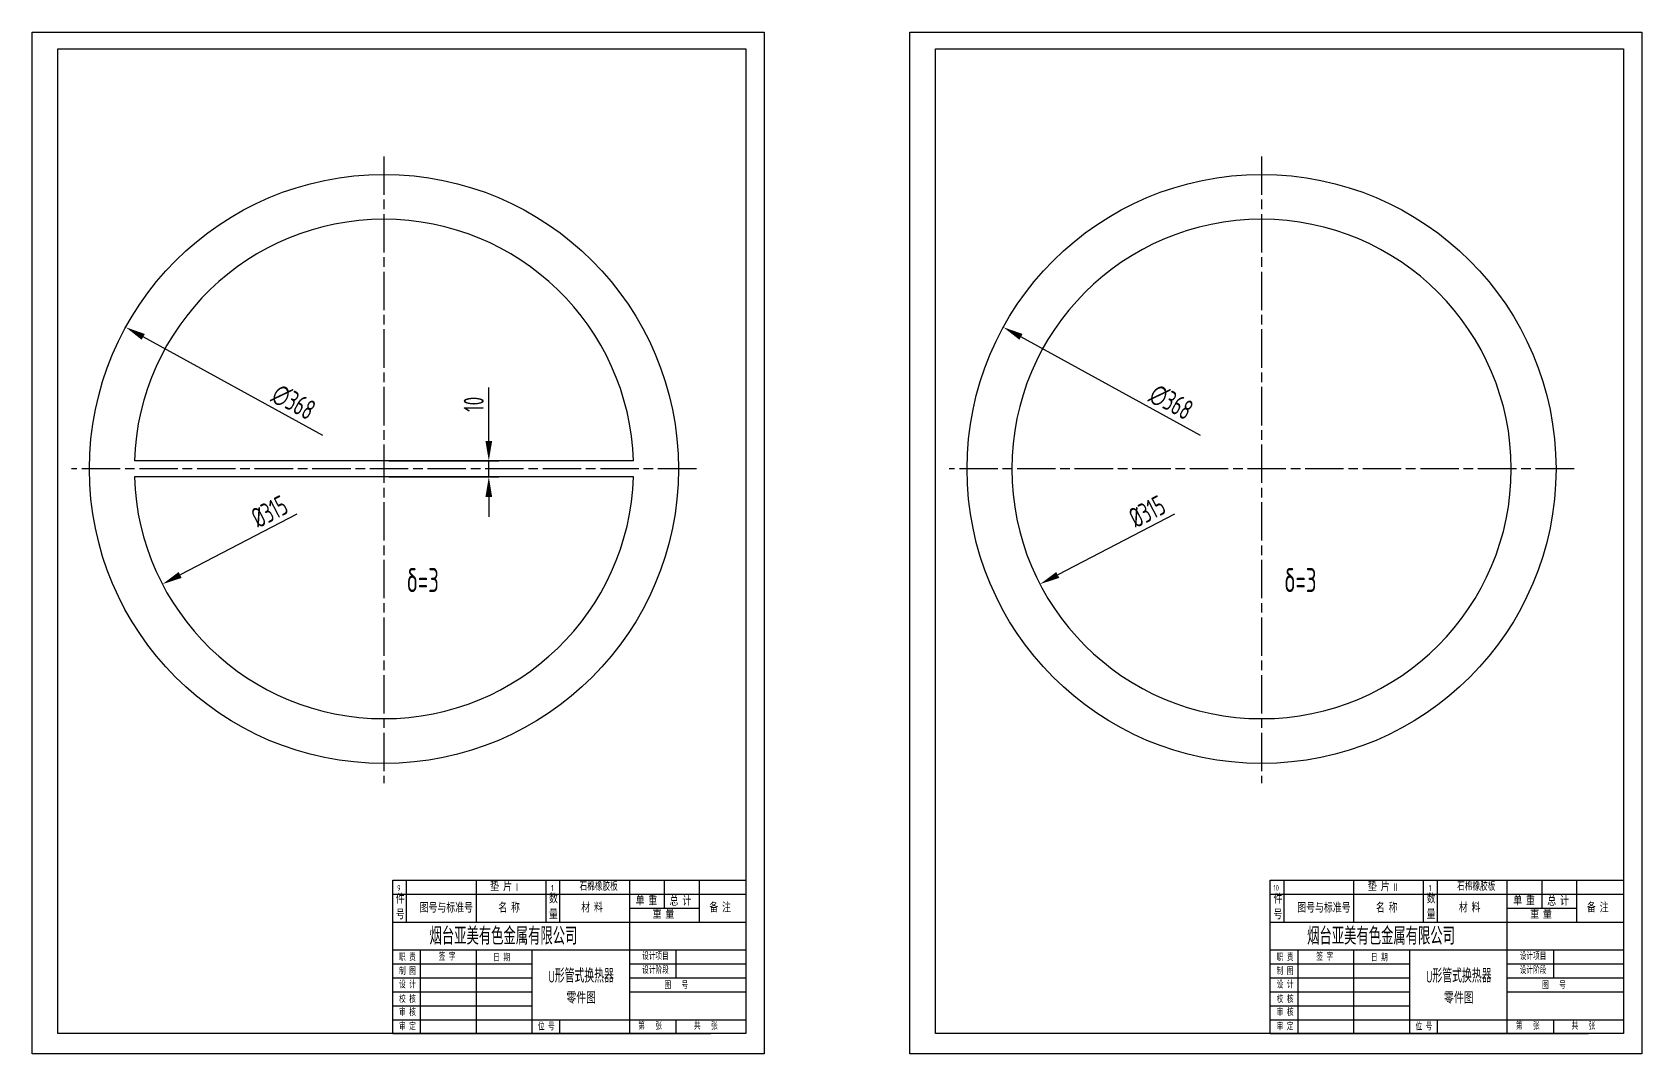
# Model space of a CAD drawing. Extents: x 1875 to 8428, y 2369 to 7964.
# Drawn here: x 7422 to 8428, y 3416 to 4054 of the extents above; entities that cross this region are included whole.
import ezdxf

# ---------------------------------------------------------------- set-up
doc = ezdxf.new("R2010")
doc.units = 0
doc.linetypes.add('ACAD_ISO08W100', pattern=[36, 24, -3, 6, -3])
doc.layers.get('DEFPOINTS').update_dxf_attribs({"linetype": 'CONTINUOUS'})
for name, color, linetype in [('中心线', 1, 'ACAD_ISO08W100'), ('实线', 6, 'CONTINUOUS'), ('文本', 4, 'CONTINUOUS'), ('标注', 3, 'CONTINUOUS')]:
    doc.layers.add(name, color=color, linetype=linetype)
doc.styles.get("Standard").update_dxf_attribs({"font": 'isocp.shx', "width": 0.707, "bigfont": 'hztxt.shx'})
doc.dimstyles.new('ISO-25', dxfattribs={"dimtxt": 2.5, "dimasz": 2.5, "dimexe": 1.25, "dimexo": 0.625, "dimtad": 1, "dimtxsty": 'STANDARD', "dimcen": 2.5, "dimazin": 3, "dimtfac": 1, "dimtmove": 0, "dimatfit": 3})

# ---------------------------------------------------------------- blocks, each defined once
blk = doc.blocks.new('*D76')
at = {"layer": 'DEFPOINTS', "color": 0}
for p in [(7780.5, 3853), (7503.7, 3709.1)]:
    blk.add_point(p, dxfattribs=at)
at = {"layer": '标注', "color": 3}
blk.add_line((7587.7, 3752.8), (7514.8, 3714.9), dxfattribs=at)
blk.add_solid([(7513.8, 3716.7), (7515.7, 3713), (7503.7, 3709.1)], dxfattribs=at)
at = {"layer": '标注', "color": 4, "insert": (7570.6, 3754.5), "char_height": 12.5, "attachment_point": 5, "rotation": 27.4755}
blk.add_mtext('%%c315', dxfattribs=at)
blk = doc.blocks.new('*D77')
at = {"layer": 'DEFPOINTS', "color": 0}
for p in [(7480.8, 3869.6), (7803.3, 3692.5)]:
    blk.add_point(p, dxfattribs=at)
at = {"layer": '标注', "color": 3}
blk.add_line((7603.9, 3802), (7491.7, 3863.6), dxfattribs=at)
blk.add_solid([(7492.7, 3865.4), (7490.7, 3861.8), (7480.8, 3869.6)], dxfattribs=at)
at = {"layer": '标注', "color": 4, "insert": (7585.6, 3822.8), "char_height": 12.5, "attachment_point": 5, "rotation": 331.2284}
blk.add_mtext('∅368', dxfattribs=at)
blk = doc.blocks.new('*D78')
at = {"layer": 'DEFPOINTS', "color": 0}
for p in [(7642.1, 3786.1), (7707.6, 3786.1), (7642.1, 3776.1)]:
    blk.add_point(p, dxfattribs=at)
at = {"layer": '标注', "color": 3}
for p, q in [((7707.6, 3798.6), (7707.6, 3831.9)), ((7645.2, 3786.1), (7713.8, 3786.1)), ((7707.6, 3776.1), (7707.6, 3786.1)), ((7645.2, 3776.1), (7713.8, 3776.1)), ((7707.6, 3763.6), (7707.6, 3751.1))]:
    blk.add_line(p, q, dxfattribs=at)
for points in [[(7705.5, 3798.6), (7709.7, 3798.6), (7707.6, 3786.1)], [(7705.5, 3763.6), (7709.7, 3763.6), (7707.6, 3776.1)]]:
    blk.add_solid(points, dxfattribs=at)
at = {"layer": '标注', "color": 4, "insert": (7698.2, 3821.5), "char_height": 12.5, "attachment_point": 5, "rotation": 90}
blk.add_mtext('10', dxfattribs=at)
blk = doc.blocks.new('*D79')
at = {"layer": 'DEFPOINTS', "color": 0}
for p in [(8328.8, 3853), (8052, 3709.1)]:
    blk.add_point(p, dxfattribs=at)
at = {"layer": '标注', "color": 3}
blk.add_line((8136, 3752.8), (8063.1, 3714.9), dxfattribs=at)
blk.add_solid([(8062.1, 3716.7), (8064, 3713), (8052, 3709.1)], dxfattribs=at)
at = {"layer": '标注', "color": 4, "insert": (8118.9, 3754.5), "char_height": 12.5, "attachment_point": 5, "rotation": 27.4755}
blk.add_mtext('%%c315', dxfattribs=at)
blk = doc.blocks.new('*D80')
at = {"layer": 'DEFPOINTS', "color": 0}
for p in [(8029.1, 3869.6), (8351.7, 3692.5)]:
    blk.add_point(p, dxfattribs=at)
at = {"layer": '标注', "color": 3}
blk.add_line((8152.2, 3802), (8040.1, 3863.6), dxfattribs=at)
blk.add_solid([(8041.1, 3865.4), (8039.1, 3861.8), (8029.1, 3869.6)], dxfattribs=at)
at = {"layer": '标注', "color": 4, "insert": (8133.9, 3822.8), "char_height": 12.5, "attachment_point": 5, "rotation": 331.2284}
blk.add_mtext('∅368', dxfattribs=at)

msp = doc.modelspace()

# ---------------------------------------------------------------- linework, layer by layer
at = {"layer": '中心线'}
for p, q in [((7642.065, 3976.314), (7642.065, 3584.676)), ((8190.385, 3976.314), (8190.385, 3584.676)), ((7837.313, 3781.066), (7446.816, 3781.066)), ((8385.633, 3781.066), (7995.136, 3781.066))]:
    msp.add_line(p, q, dxfattribs=at)
at = {"layer": '实线'}
for p, q in [((7797.985, 3786.066), (7486.145, 3786.066)), ((7797.985, 3776.066), (7486.145, 3776.066))]:
    msp.add_line(p, q, dxfattribs=at)
for centre in [(7642.065, 3781.066), (8190.385, 3781.066)]:
    msp.add_circle(centre, 184, dxfattribs=at)
for centre, start, end in [((7642.065, 3781.066), 1.836718, 178.163282), ((8190.385, 3781.066), 0, 180), ((7642.065, 3781.066), 181.836718, 358.163282), ((8190.385, 3781.066), 180, 0)]:
    msp.add_arc(centre, 156, start, end, dxfattribs=at)
at = {"layer": '标注'}
for p, q in [((7647.56, 3428.296), (7647.56, 3524.096)), ((7647.56, 3524.096), (7868.191, 3524.096)), ((7647.56, 3524.096), (7868.191, 3524.096)), ((7656.269, 3497.969), (7656.269, 3524.096)), ((7699.814, 3497.969), (7699.814, 3524.096)), ((7743.36, 3497.969), (7743.36, 3524.096)), ((7752.069, 3497.969), (7752.069, 3524.096)), ((7795.615, 3480.551), (7795.615, 3524.096)), ((7817.388, 3506.678), (7817.388, 3524.096)), ((7839.16, 3497.969), (7839.16, 3524.096)), ((8195.88, 3428.296), (8195.88, 3524.096)), ((8195.88, 3524.096), (8416.511, 3524.096)), ((8195.88, 3524.096), (8416.511, 3524.096)), ((8204.589, 3497.969), (8204.589, 3524.096)), ((8248.134, 3497.969), (8248.134, 3524.096)), ((8291.68, 3497.969), (8291.68, 3524.096)), ((8300.389, 3497.969), (8300.389, 3524.096)), ((8343.935, 3480.551), (8343.935, 3524.096)), ((8365.708, 3506.678), (8365.708, 3524.096)), ((8387.48, 3497.969), (8387.48, 3524.096)), ((7647.56, 3515.387), (7868.191, 3515.387)), ((8195.88, 3515.387), (8416.511, 3515.387)), ((7795.615, 3506.678), (7839.16, 3506.678)), ((8343.935, 3506.678), (8387.48, 3506.678)), ((7647.56, 3497.969), (7868.191, 3497.969)), ((8195.88, 3497.969), (8416.511, 3497.969)), ((7647.56, 3428.296), (7647.56, 3480.551)), ((7647.56, 3428.296), (7647.56, 3480.551)), ((7647.56, 3480.551), (7868.191, 3480.551)), ((7664.978, 3428.296), (7664.978, 3480.551)), ((7699.814, 3428.296), (7699.814, 3480.551)), ((7734.651, 3428.296), (7734.651, 3480.551)), ((7795.615, 3428.296), (7795.615, 3480.551)), ((7824.645, 3463.133), (7824.645, 3480.551)), ((8195.88, 3428.296), (8195.88, 3480.551)), ((8195.88, 3428.296), (8195.88, 3480.551)), ((8195.88, 3480.551), (8416.511, 3480.551)), ((8213.298, 3428.296), (8213.298, 3480.551)), ((8248.134, 3428.296), (8248.134, 3480.551)), ((8282.971, 3428.296), (8282.971, 3480.551)), ((8343.935, 3428.296), (8343.935, 3480.551)), ((8372.965, 3463.133), (8372.965, 3480.551)), ((7647.56, 3471.842), (7734.651, 3471.842)), ((7795.615, 3471.842), (7868.191, 3471.842)), ((8195.88, 3471.842), (8282.971, 3471.842)), ((8343.935, 3471.842), (8416.511, 3471.842)), ((7647.56, 3463.133), (7734.651, 3463.133)), ((7795.615, 3463.133), (7868.191, 3463.133)), ((8195.88, 3463.133), (8282.971, 3463.133)), ((8343.935, 3463.133), (8416.511, 3463.133)), ((7647.56, 3454.424), (7734.651, 3454.424)), ((7795.615, 3454.424), (7868.191, 3454.424)), ((8195.88, 3454.424), (8282.971, 3454.424)), ((8343.935, 3454.424), (8416.511, 3454.424)), ((7647.56, 3445.714), (7734.651, 3445.714)), ((8195.88, 3445.714), (8282.971, 3445.714)), ((7647.56, 3437.005), (7868.191, 3437.005)), ((7752.069, 3428.296), (7752.069, 3437.005)), ((7824.645, 3428.296), (7824.645, 3437.005)), ((8195.88, 3437.005), (8416.511, 3437.005)), ((8300.389, 3428.296), (8300.389, 3437.005)), ((8372.965, 3428.296), (8372.965, 3437.005)), ((7647.56, 3428.296), (7846.418, 3428.296)), ((8195.88, 3428.296), (8394.738, 3428.296))]:
    msp.add_line(p, q, dxfattribs=at)
for points in [[(7422.319, 4053.942), (7879.659, 4053.942), (7879.659, 3415.687), (7422.319, 3415.687)], [(7970.639, 4053.942), (8427.979, 4053.942), (8427.979, 3415.687), (7970.639, 3415.687)], [(7438.375, 4043.625), (7868.191, 4043.625), (7868.191, 3428.296), (7438.375, 3428.296)], [(7986.695, 4043.625), (8416.511, 4043.625), (8416.511, 3428.296), (7986.695, 3428.296)]]:
    msp.add_lwpolyline(points, close=True, dxfattribs=at)

# ---------------------------------------------------------------- texts
at = {"layer": '文本'}
for s, insert, char_height, width, attachment_point in [('9', (7650.322, 3521.123), 3.629, 11.67825, 1), ('垫 片 {\\H0.8333x;I}', (7708.382, 3523.284), 6, 181.11171, 1), ('1', (7746.573, 3521.25), 4, 21.38125, 1), ('石棉橡胶板', (7764.283, 3522.599), 5, 89.92699, 1), ('10', (8197.864, 3521.123), 3.6288, 11.67825, 1), ('垫 片 {\\H0.8333x;II}', (8256.702, 3523.284), 6, 181.11171, 1), ('1', (8294.893, 3521.25), 4, 21.38125, 1), ('石棉橡胶板', (8312.603, 3522.599), 5, 89.92699, 1), ('件\\P号', (7649.55, 3515.273), 5.806, 7.95157, 1), ('图号与标准号', (7664.431, 3509.717), 5.8061, 42.28311, 1), ('名 称', (7713.553, 3509.761), 5.8061, 59.49103, 1), ('数\\P量', (7745.226, 3515.479), 5.806, 7.95157, 1), ('材 料', (7765.385, 3509.862), 5.8061, 59.49103, 1), ('单 重', (7799.342, 3514.217), 5.8061, 59.49103, 1), ('总 计', (7820.593, 3513.986), 5.8061, 59.49103, 1), ('备 注', (7845.399, 3509.862), 5.8061, 59.49103, 1), ('件\\P号', (8197.87, 3515.273), 5.806, 7.95157, 1), ('图号与标准号', (8212.751, 3509.717), 5.8061, 42.28311, 1), ('名 称', (8261.873, 3509.761), 5.8061, 59.49103, 1), ('数\\P量', (8293.546, 3515.479), 5.806, 7.95157, 1), ('材 料', (8313.705, 3509.862), 5.8061, 59.49103, 1), ('单 重', (8347.662, 3514.217), 5.8061, 59.49103, 1), ('总 计', (8368.913, 3513.986), 5.8061, 59.49103, 1), ('备 注', (8393.719, 3509.862), 5.8061, 59.49103, 1), ('重 量', (7809.968, 3505.905), 5.8061, 59.49103, 1), ('重 量', (8358.288, 3505.905), 5.8061, 59.49103, 1), ('烟台亚美有色金属有限公司', (7670.567, 3494.735), 10.8864, 148.05504, 1), ('烟台亚美有色金属有限公司', (8218.887, 3494.735), 10.8864, 148.05504, 1), ('职 责', (7651.534, 3478.052), 4.3546, 28.30187, 1), ('制 图', (7651.534, 3469.409), 4.3546, 28.30187, 1), ('签 字', (7676.298, 3478.447), 4.3546, 23.63471, 1), ('日 期', (7710.402, 3477.885), 4.3546, 23.91607, 1), ('{\\H0.8267x;U}形管式换热器\\P{\\H0.8333x;零件图}', (7765.328, 3468.889), 8.70912, 58.39624, 2), ('设计项目', (7803.409, 3478.78), 4.3546, 29.0304, 1), ('设计阶段', (7803.409, 3470.071), 4.3546, 29.0304, 1), ('职 责', (8199.854, 3478.052), 4.3546, 28.30187, 1), ('制 图', (8199.854, 3469.409), 4.3546, 28.30187, 1), ('签 字', (8224.618, 3478.447), 4.3546, 23.63471, 1), ('日 期', (8258.722, 3477.885), 4.3546, 23.91607, 1), ('{\\H0.8267x;U}形管式换热器\\P{\\H0.8333x;零件图}', (8313.648, 3468.889), 8.70912, 58.39624, 2), ('设计项目', (8351.729, 3478.78), 4.3546, 29.0304, 1), ('设计阶段', (8351.729, 3470.071), 4.3546, 29.0304, 1), ('设 计', (7651.534, 3460.986), 4.3546, 28.30187, 1), ('图   号', (7817.348, 3460.634), 4.3546, 59.49103, 1), ('设 计', (8199.854, 3460.986), 4.3546, 28.30187, 1), ('图   号', (8365.668, 3460.634), 4.3546, 59.49103, 1), ('校 核', (7651.534, 3451.899), 4.3546, 28.30187, 1), ('校 核', (8199.854, 3451.899), 4.3546, 28.30187, 1), ('审 核', (7651.534, 3443.699), 4.3546, 28.30187, 1), ('审 核', (8199.854, 3443.699), 4.3546, 28.30187, 1), ('审 定', (7651.534, 3434.833), 4.3546, 28.30187, 1), ('位 号', (7738.276, 3434.818), 4.3546, 16.2908, 1), ('第   张', (7800.984, 3435.168), 4.3546, 59.49103, 1), ('共   张', (7835.77, 3435.168), 4.3546, 59.49103, 1), ('审 定', (8199.854, 3434.833), 4.3546, 28.30187, 1), ('位 号', (8286.596, 3434.818), 4.3546, 16.2908, 1), ('第   张', (8349.304, 3435.168), 4.3546, 59.49103, 1), ('共   张', (8384.09, 3435.168), 4.3546, 59.49103, 1)]:
    msp.add_mtext(s, dxfattribs=dict(at, insert=insert, char_height=char_height, width=width, attachment_point=attachment_point))
at = {"layer": '标注', "char_height": 15, "width": 10.46912, "attachment_point": 1}
for insert in [(7656.315, 3719.148), (8204.635, 3719.148)]:
    msp.add_mtext('{\\C4;δ=3}', dxfattribs=dict(at, insert=insert))

# ---------------------------------------------------------------- dimensions: what is measured, and where the dimension line sits
at = {"layer": '标注'}
for p1, p2, picture, middle in [((7803.349, 3692.503), (7480.78, 3869.628), '*D77', (7581.059, 3814.564)), ((8351.669, 3692.503), (8029.1, 3869.628), '*D80', (8129.379, 3814.564))]:
    dim = msp.add_diameter_dim_2p(p1=p1, p2=p2, dimstyle='ISO-25', override={"dimscale": 5, "dimdsep": 46, "dimclrd": 3, "dimclre": 3, "dimclrt": 4}, dxfattribs=at)
    dim.commit()
    dim.dimension.update_dxf_attribs({"geometry": picture, "text_midpoint": middle, "dimtype": 163})
for p1, p2, picture, middle in [((7780.469, 3853.039), (7503.66, 3709.092), '*D76', (7574.944, 3746.161)), ((8328.789, 3853.039), (8051.98, 3709.092), '*D79', (8123.264, 3746.161))]:
    dim = msp.add_diameter_dim_2p(p1=p1, p2=p2, text='%%c315', dimstyle='ISO-25', override={"dimscale": 5, "dimdsep": 46, "dimclrd": 3, "dimclre": 3, "dimclrt": 4, "dimtmove": 1}, dxfattribs=at)
    dim.commit()
    dim.dimension.update_dxf_attribs({"geometry": picture, "text_midpoint": middle, "dimtype": 163})
dim = msp.add_linear_dim(base=(7707.581, 3786.066), p1=(7642.065, 3776.066), p2=(7642.065, 3786.066), angle=90, dimstyle='ISO-25', override={"dimscale": 5, "dimdsep": 46, "dimclrd": 3, "dimclre": 3, "dimclrt": 4}, dxfattribs=at)
dim.commit()
dim.dimension.update_dxf_attribs({"geometry": '*D78', "text_midpoint": (7698.206, 3821.482)})

doc.saveas('drawing.dxf')
